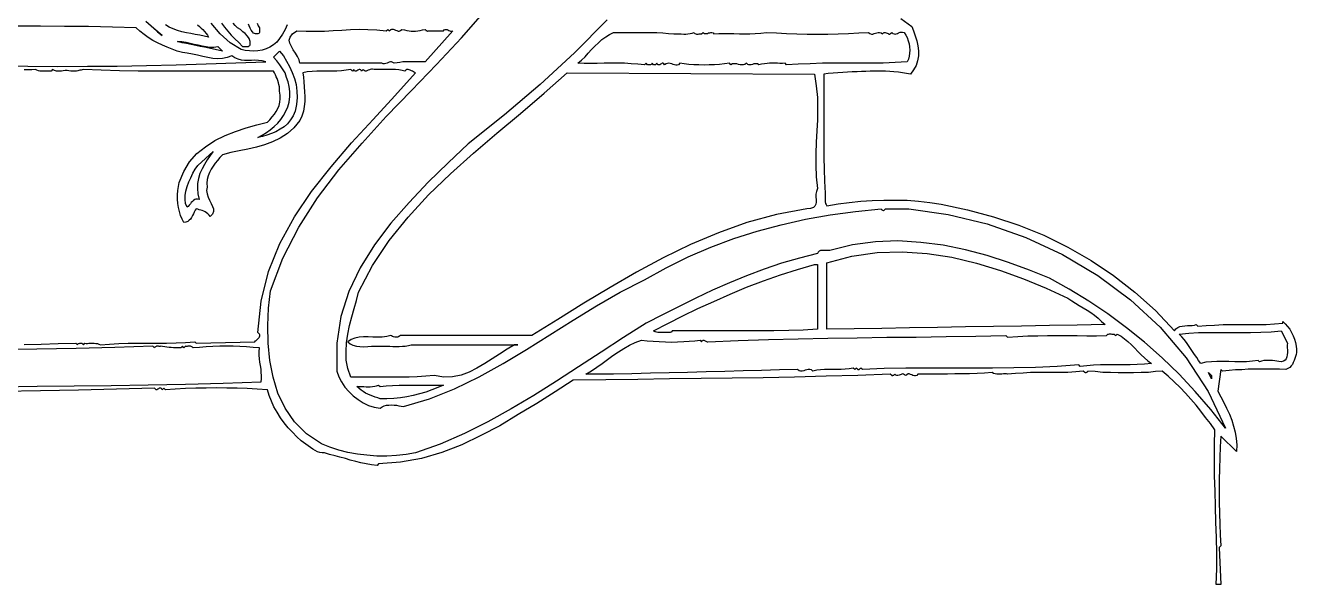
# Model space of a CAD drawing. Extents: x 0.05 to 8.44, y 0.03 to 7.1.
# Drawn here: x 3.03 to 8.44, y 0.03 to 2.41 of the extents above; entities that cross this region are included whole.
import ezdxf

# ---------------------------------------------------------------- set-up
doc = ezdxf.new("R2010")
doc.units = 0
doc.layers.add('1', color=7, linetype='Continuous')

msp = doc.modelspace()

# ---------------------------------------------------------------- linework, layer by layer
for points in [[(6.755, 2.44), (6.802, 2.407), (6.81, 2.388), (6.817, 2.367), (6.823, 2.346), (6.828, 2.324), (6.83, 2.303), (6.83, 2.282), (6.827, 2.261), (6.821, 2.241), (6.81, 2.222), (6.796, 2.203), (6.78, 2.207), (6.762, 2.209), (6.745, 2.212), (6.726, 2.213), (6.708, 2.215), (6.69, 2.216), (6.672, 2.217), (6.655, 2.217), (6.639, 2.217), (6.625, 2.217), (6.607, 2.215), (6.588, 2.215), (6.569, 2.214), (6.548, 2.213), (6.528, 2.212), (6.508, 2.211), (6.487, 2.21), (6.467, 2.208), (6.446, 2.206), (6.427, 2.203), (6.428, 2.151), (6.428, 2.099), (6.427, 2.048), (6.427, 1.998), (6.427, 1.949), (6.427, 1.899), (6.428, 1.849), (6.429, 1.799), (6.431, 1.748), (6.434, 1.697), (6.434, 1.694), (6.434, 1.689), (6.434, 1.684), (6.433, 1.678), (6.433, 1.672), (6.433, 1.666), (6.434, 1.66), (6.435, 1.654), (6.437, 1.649), (6.44, 1.644), (6.488, 1.652), (6.536, 1.658), (6.585, 1.663), (6.634, 1.666), (6.683, 1.668), (6.733, 1.668), (6.782, 1.667), (6.831, 1.664), (6.879, 1.658), (6.927, 1.651), (7.039, 1.627), (7.15, 1.597), (7.258, 1.561), (7.364, 1.518), (7.467, 1.468), (7.566, 1.411), (7.661, 1.347), (7.752, 1.276), (7.839, 1.198), (7.921, 1.111), (7.926, 1.12), (7.934, 1.126), (7.943, 1.13), (7.953, 1.132), (7.964, 1.133), (7.975, 1.134), (7.986, 1.134), (7.996, 1.134), (8.005, 1.135), (8.013, 1.138), (8.019, 1.131), (8.055, 1.134), (8.09, 1.136), (8.127, 1.138), (8.164, 1.138), (8.2, 1.138), (8.237, 1.138), (8.274, 1.138), (8.31, 1.139), (8.346, 1.141), (8.381, 1.144), (8.381, 1.151), (8.392, 1.141), (8.402, 1.13), (8.411, 1.118), (8.419, 1.104), (8.425, 1.09), (8.431, 1.076), (8.435, 1.062), (8.438, 1.047), (8.44, 1.033), (8.44, 1.019), (8.438, 1.011), (8.435, 1.002), (8.433, 0.994), (8.43, 0.986), (8.426, 0.977), (8.422, 0.969), (8.417, 0.962), (8.411, 0.956), (8.403, 0.951), (8.394, 0.947), (8.367, 0.948), (8.34, 0.949), (8.313, 0.949), (8.287, 0.949), (8.261, 0.949), (8.234, 0.948), (8.207, 0.946), (8.18, 0.945), (8.153, 0.943), (8.125, 0.94), (8.118, 0.947), (8.105, 0.855), (8.118, 0.831), (8.13, 0.807), (8.142, 0.782), (8.154, 0.757), (8.164, 0.731), (8.172, 0.706), (8.179, 0.68), (8.183, 0.653), (8.185, 0.626), (8.184, 0.598), (8.118, 0.664), (8.115, 0.618), (8.113, 0.572), (8.112, 0.525), (8.111, 0.478), (8.111, 0.43), (8.111, 0.383), (8.112, 0.336), (8.113, 0.289), (8.115, 0.243), (8.118, 0.197), (8.111, 0.19), (8.118, 0.032), (8.098, 0.032), (8.1, 0.099), (8.1, 0.166), (8.099, 0.232), (8.097, 0.298), (8.095, 0.364), (8.093, 0.43), (8.091, 0.495), (8.09, 0.561), (8.09, 0.626), (8.092, 0.69), (8.073, 0.717), (8.053, 0.743), (8.033, 0.77), (8.012, 0.796), (7.99, 0.821), (7.967, 0.847), (7.944, 0.871), (7.919, 0.895), (7.894, 0.918), (7.868, 0.94), (7.839, 0.938), (7.809, 0.935), (7.778, 0.934), (7.746, 0.933), (7.713, 0.933), (7.68, 0.933), (7.648, 0.934), (7.615, 0.935), (7.583, 0.938), (7.552, 0.94), (7.551, 0.939), (7.549, 0.937), (7.548, 0.936), (7.546, 0.935), (7.545, 0.934), (7.543, 0.933), (7.541, 0.933), (7.539, 0.934), (7.532, 0.94), (7.5, 0.937), (7.467, 0.935), (7.435, 0.934), (7.403, 0.934), (7.371, 0.934), (7.34, 0.934), (7.308, 0.934), (7.276, 0.932), (7.243, 0.93), (7.21, 0.927), (7.205, 0.928), (7.199, 0.928), (7.193, 0.928), (7.186, 0.927), (7.178, 0.927), (7.171, 0.927), (7.164, 0.927), (7.157, 0.928), (7.15, 0.93), (7.144, 0.934), (7.112, 0.932), (7.08, 0.93), (7.048, 0.929), (7.017, 0.928), (6.985, 0.928), (6.954, 0.927), (6.922, 0.927), (6.891, 0.927), (6.86, 0.927), (6.828, 0.927), (6.823, 0.922), (6.818, 0.92), (6.813, 0.92), (6.807, 0.922), (6.802, 0.924), (6.797, 0.926), (6.791, 0.928), (6.787, 0.928), (6.781, 0.925), (6.776, 0.921), (6.771, 0.925), (6.767, 0.927), (6.762, 0.928), (6.757, 0.926), (6.752, 0.925), (6.748, 0.923), (6.743, 0.922), (6.738, 0.922), (6.734, 0.923), (6.73, 0.927), (6.729, 0.926), (6.727, 0.924), (6.726, 0.923), (6.724, 0.922), (6.722, 0.921), (6.721, 0.92), (6.719, 0.92), (6.717, 0.921), (6.71, 0.927), (6.573, 0.922), (6.437, 0.918), (6.303, 0.915), (6.17, 0.912), (6.037, 0.91), (5.905, 0.909), (5.771, 0.907), (5.636, 0.905), (5.5, 0.903), (5.361, 0.901), (5.284, 0.852), (5.206, 0.803), (5.127, 0.755), (5.048, 0.708), (4.968, 0.666), (4.886, 0.627), (4.801, 0.594), (4.715, 0.569), (4.625, 0.553), (4.532, 0.546), (4.526, 0.539), (4.502, 0.542), (4.479, 0.546), (4.457, 0.55), (4.435, 0.556), (4.412, 0.562), (4.391, 0.568), (4.368, 0.574), (4.347, 0.58), (4.324, 0.586), (4.302, 0.592), (4.292, 0.592), (4.282, 0.594), (4.272, 0.597), (4.262, 0.602), (4.252, 0.608), (4.242, 0.615), (4.232, 0.622), (4.222, 0.629), (4.212, 0.637), (4.203, 0.644), (4.184, 0.661), (4.166, 0.68), (4.148, 0.699), (4.131, 0.72), (4.115, 0.742), (4.1, 0.765), (4.087, 0.788), (4.076, 0.812), (4.067, 0.837), (4.059, 0.861), (4.016, 0.864), (3.973, 0.866), (3.93, 0.868), (3.886, 0.868), (3.842, 0.869), (3.798, 0.868), (3.754, 0.868), (3.71, 0.866), (3.667, 0.864), (3.625, 0.861), (3.618, 0.868), (3.611, 0.861), (3.608, 0.866), (3.605, 0.868), (3.601, 0.868), (3.598, 0.867), (3.595, 0.865), (3.592, 0.863), (3.588, 0.861), (3.585, 0.861), (3.582, 0.863), (3.578, 0.868), (3.417, 0.863), (3.255, 0.859), (3.093, 0.856), (2.93, 0.853)], [(2.911, 2.239), (3.039, 2.237), (3.166, 2.236), (3.293, 2.237), (3.419, 2.238), (3.545, 2.241), (3.671, 2.244), (3.798, 2.248), (3.924, 2.252), (4.052, 2.256), (4.037, 2.26), (4.021, 2.262), (4.006, 2.263), (3.991, 2.262), (3.977, 2.262), (3.962, 2.262), (3.949, 2.263), (3.935, 2.267), (3.921, 2.273), (3.907, 2.282), (3.888, 2.274), (3.868, 2.27), (3.848, 2.269), (3.827, 2.27), (3.805, 2.274), (3.784, 2.279), (3.761, 2.284), (3.74, 2.289), (3.718, 2.293), (3.697, 2.296), (3.675, 2.302), (3.654, 2.31), (3.633, 2.318), (3.612, 2.327), (3.591, 2.337), (3.571, 2.347), (3.552, 2.359), (3.534, 2.372), (3.516, 2.386), (3.5, 2.401), (3.399, 2.403), (3.298, 2.406), (3.196, 2.407), (3.093, 2.408), (2.99, 2.408)], [(4.026, 2.401), (4.025, 2.398), (4.025, 2.395), (4.026, 2.392), (4.026, 2.389), (4.026, 2.386), (4.026, 2.383), (4.025, 2.381), (4.024, 2.378), (4.022, 2.376), (4.019, 2.375), (4.009, 2.375), (4, 2.378), (3.995, 2.384), (3.99, 2.391), (3.986, 2.4), (3.982, 2.409), (3.978, 2.417)], [(4.015, 2.42), (4.02, 2.41), (4.026, 2.401)], [(3.024, 1.053), (3.096, 1.055), (3.169, 1.057), (3.243, 1.059), (3.25, 1.052), (3.251, 1.054), (3.252, 1.056), (3.254, 1.057), (3.256, 1.058), (3.258, 1.058), (3.261, 1.059), (3.263, 1.059), (3.266, 1.059), (3.269, 1.059), (3.276, 1.052), (3.282, 1.059), (3.287, 1.058), (3.293, 1.058), (3.299, 1.059), (3.306, 1.059), (3.314, 1.059), (3.321, 1.059), (3.329, 1.058), (3.336, 1.057), (3.342, 1.055), (3.348, 1.052), (3.387, 1.055), (3.427, 1.057), (3.467, 1.059), (3.508, 1.059), (3.549, 1.059), (3.59, 1.059), (3.63, 1.059), (3.671, 1.06), (3.71, 1.062), (3.75, 1.065), (3.756, 1.059), (4.006, 1.065), (4.009, 1.069), (4.011, 1.071), (4.015, 1.074), (4.018, 1.077), (4.021, 1.08), (4.024, 1.083), (4.026, 1.086), (4.027, 1.09), (4.027, 1.094), (4.026, 1.098), (4.019, 1.105), (4.032, 1.238), (4.064, 1.364), (4.112, 1.483), (4.174, 1.596), (4.247, 1.704), (4.33, 1.809), (4.417, 1.911), (4.509, 2.011), (4.601, 2.111), (4.69, 2.21), (4.686, 2.211), (4.681, 2.213), (4.676, 2.216), (4.672, 2.218), (4.667, 2.221), (4.663, 2.222), (4.658, 2.223), (4.653, 2.223), (4.649, 2.221), (4.644, 2.217), (4.632, 2.219), (4.619, 2.222), (4.605, 2.223), (4.591, 2.224), (4.577, 2.224), (4.563, 2.224), (4.549, 2.223), (4.536, 2.223), (4.524, 2.223), (4.513, 2.223), (4.507, 2.225), (4.502, 2.225), (4.497, 2.224), (4.493, 2.222), (4.488, 2.22), (4.483, 2.218), (4.479, 2.217), (4.475, 2.217), (4.471, 2.219), (4.467, 2.223), (4.46, 2.217), (4.457, 2.222), (4.453, 2.224), (4.45, 2.224), (4.447, 2.222), (4.444, 2.22), (4.44, 2.218), (4.437, 2.216), (4.434, 2.216), (4.43, 2.218), (4.427, 2.223), (4.421, 2.217), (4.414, 2.223), (4.395, 2.22), (4.375, 2.218), (4.354, 2.217), (4.333, 2.217), (4.312, 2.217), (4.291, 2.217), (4.27, 2.217), (4.25, 2.215), (4.229, 2.213), (4.21, 2.21), (4.212, 2.191), (4.214, 2.171), (4.216, 2.15), (4.217, 2.129), (4.218, 2.108), (4.218, 2.087), (4.216, 2.066), (4.212, 2.046), (4.206, 2.025), (4.197, 2.006), (4.172, 1.976), (4.144, 1.951), (4.114, 1.931), (4.081, 1.916), (4.047, 1.903), (4.012, 1.893), (3.976, 1.885), (3.939, 1.877), (3.903, 1.87), (3.868, 1.861), (3.857, 1.849), (3.847, 1.837), (3.837, 1.825), (3.828, 1.812), (3.819, 1.799), (3.812, 1.785), (3.807, 1.771), (3.803, 1.756), (3.801, 1.74), (3.802, 1.723), (3.8, 1.708), (3.802, 1.694), (3.807, 1.68), (3.813, 1.667), (3.82, 1.654), (3.826, 1.641), (3.829, 1.63), (3.83, 1.619), (3.826, 1.608), (3.815, 1.598), (3.811, 1.604), (3.805, 1.61), (3.8, 1.614), (3.794, 1.618), (3.788, 1.621), (3.782, 1.623), (3.775, 1.625), (3.769, 1.627), (3.763, 1.629), (3.756, 1.631), (3.752, 1.625), (3.748, 1.617), (3.744, 1.61), (3.74, 1.602), (3.736, 1.594), (3.732, 1.587), (3.726, 1.582), (3.72, 1.577), (3.712, 1.574), (3.703, 1.572), (3.696, 1.587), (3.689, 1.603), (3.685, 1.619), (3.681, 1.636), (3.678, 1.654), (3.677, 1.672), (3.677, 1.69), (3.678, 1.708), (3.68, 1.726), (3.684, 1.743), (3.703, 1.79), (3.728, 1.831), (3.759, 1.866), (3.796, 1.895), (3.835, 1.921), (3.879, 1.942), (3.923, 1.96), (3.969, 1.975), (4.014, 1.988), (4.059, 2), (4.069, 2.01), (4.08, 2.022), (4.089, 2.033), (4.097, 2.045), (4.104, 2.058), (4.109, 2.071), (4.112, 2.085), (4.114, 2.099), (4.114, 2.115), (4.111, 2.131), (4.111, 2.141), (4.11, 2.15), (4.108, 2.159), (4.106, 2.167), (4.103, 2.176), (4.1, 2.185), (4.097, 2.193), (4.093, 2.201), (4.089, 2.209), (4.085, 2.217), (4.004, 2.217), (3.921, 2.217), (3.838, 2.217), (3.755, 2.216), (3.673, 2.216), (3.591, 2.216), (3.509, 2.217), (3.43, 2.218), (3.352, 2.22), (3.276, 2.223), (3.271, 2.222), (3.266, 2.221), (3.261, 2.22), (3.256, 2.219), (3.252, 2.218), (3.247, 2.217), (3.242, 2.217), (3.236, 2.217), (3.23, 2.217), (3.223, 2.217), (3.214, 2.218), (3.206, 2.219), (3.198, 2.219), (3.19, 2.218), (3.182, 2.217), (3.175, 2.217), (3.168, 2.217), (3.161, 2.217), (3.153, 2.219), (3.144, 2.223), (3.138, 2.217), (3.133, 2.217), (3.127, 2.217), (3.121, 2.217), (3.114, 2.216), (3.106, 2.216), (3.099, 2.216), (3.091, 2.217), (3.084, 2.218), (3.078, 2.22), (3.072, 2.223), (3.056, 2.222), (3.039, 2.222), (3.023, 2.222)], [(2.922, 0.874), (3.079, 0.876), (3.237, 0.878), (3.394, 0.879), (3.552, 0.882), (3.711, 0.885), (3.871, 0.889), (4.032, 0.894), (4.034, 0.908), (4.034, 0.921), (4.033, 0.935), (4.032, 0.949), (4.029, 0.964), (4.027, 0.978), (4.025, 0.993), (4.024, 1.008), (4.024, 1.023), (4.026, 1.039), (3.998, 1.041), (3.97, 1.044), (3.942, 1.045), (3.913, 1.046), (3.884, 1.046), (3.856, 1.046), (3.827, 1.045), (3.798, 1.044), (3.77, 1.041), (3.743, 1.039), (3.74, 1.042), (3.738, 1.044), (3.735, 1.045), (3.731, 1.046), (3.728, 1.046), (3.724, 1.046), (3.721, 1.046), (3.717, 1.045), (3.713, 1.045), (3.71, 1.046), (3.703, 1.039), (3.697, 1.046), (3.69, 1.039), (3.683, 1.039), (3.675, 1.039), (3.667, 1.039), (3.659, 1.039), (3.65, 1.04), (3.641, 1.041), (3.631, 1.042), (3.622, 1.043), (3.613, 1.045), (3.605, 1.046), (3.602, 1.045), (3.599, 1.045), (3.596, 1.046), (3.593, 1.046), (3.59, 1.046), (3.587, 1.046), (3.585, 1.045), (3.582, 1.044), (3.58, 1.042), (3.578, 1.039), (3.572, 1.046), (3.41, 1.04), (3.245, 1.036), (3.078, 1.033), (2.909, 1.031)]]:
    msp.add_lwpolyline(points)
at = {"layer": '1'}
for points in [[(5.506, 2.435), (5.366, 2.295), (5.22, 2.16), (5.069, 2.031), (4.914, 1.907), (4.829, 1.827), (4.744, 1.744), (4.662, 1.658), (4.585, 1.569), (4.515, 1.477), (4.454, 1.38), (4.406, 1.279), (4.372, 1.172), (4.354, 1.059), (4.355, 0.94), (4.363, 0.916), (4.375, 0.894), (4.389, 0.872), (4.405, 0.853), (4.424, 0.835), (4.445, 0.819), (4.467, 0.805), (4.49, 0.794), (4.514, 0.787), (4.539, 0.782), (4.547, 0.788), (4.556, 0.792), (4.566, 0.795), (4.576, 0.796), (4.587, 0.797), (4.598, 0.796), (4.608, 0.795), (4.619, 0.793), (4.629, 0.791), (4.638, 0.789), (4.749, 0.822), (4.856, 0.865), (4.96, 0.916), (5.062, 0.972), (5.162, 1.032), (5.261, 1.094), (5.36, 1.157), (5.46, 1.218), (5.561, 1.276), (5.664, 1.328), (5.756, 1.38), (5.85, 1.426), (5.946, 1.467), (6.044, 1.504), (6.144, 1.535), (6.246, 1.563), (6.35, 1.586), (6.455, 1.605), (6.562, 1.62), (6.671, 1.631), (6.672, 1.63), (6.673, 1.628), (6.675, 1.627), (6.676, 1.626), (6.678, 1.625), (6.68, 1.624), (6.682, 1.624), (6.684, 1.625), (6.69, 1.631), (6.698, 1.631), (6.707, 1.631), (6.716, 1.631), (6.726, 1.631), (6.737, 1.631), (6.747, 1.631), (6.758, 1.631), (6.768, 1.631), (6.779, 1.631), (6.789, 1.631), (6.957, 1.607), (7.123, 1.567), (7.287, 1.509), (7.444, 1.436), (7.594, 1.347), (7.733, 1.244), (7.859, 1.127), (7.97, 0.996), (8.064, 0.853), (8.138, 0.697), (8.075, 0.777), (8.009, 0.854), (7.94, 0.927), (7.868, 0.997), (7.793, 1.063), (7.716, 1.125), (7.636, 1.184), (7.555, 1.238), (7.472, 1.289), (7.388, 1.335), (7.303, 1.37), (7.214, 1.402), (7.123, 1.432), (7.03, 1.456), (6.936, 1.476), (6.84, 1.488), (6.743, 1.494), (6.647, 1.49), (6.55, 1.477), (6.453, 1.453), (6.448, 1.453), (6.442, 1.453), (6.436, 1.453), (6.43, 1.454), (6.424, 1.454), (6.418, 1.454), (6.413, 1.453), (6.408, 1.451), (6.404, 1.446), (6.401, 1.44), (6.324, 1.421), (6.247, 1.399), (6.173, 1.374), (6.099, 1.346), (6.026, 1.316), (5.954, 1.284), (5.883, 1.25), (5.812, 1.215), (5.741, 1.18), (5.671, 1.144), (5.575, 1.083), (5.48, 1.021), (5.384, 0.959), (5.289, 0.898), (5.193, 0.837), (5.096, 0.78), (4.997, 0.725), (4.898, 0.675), (4.795, 0.63), (4.69, 0.592), (4.65, 0.585), (4.608, 0.581), (4.567, 0.578), (4.525, 0.579), (4.483, 0.582), (4.443, 0.587), (4.402, 0.594), (4.363, 0.604), (4.325, 0.616), (4.289, 0.631), (4.226, 0.674), (4.175, 0.725), (4.135, 0.782), (4.104, 0.846), (4.083, 0.914), (4.069, 0.985), (4.062, 1.059), (4.061, 1.134), (4.064, 1.208), (4.072, 1.282), (4.125, 1.421), (4.193, 1.553), (4.273, 1.677), (4.363, 1.796), (4.462, 1.91), (4.565, 2.023), (4.672, 2.134), (4.779, 2.245), (4.885, 2.358), (4.986, 2.473)], [(3.552, 2.421), (3.571, 2.402), (3.591, 2.384), (3.611, 2.368), (3.576, 2.398), (3.541, 2.428)], [(3.809, 2.361), (3.79, 2.366), (3.771, 2.37), (3.752, 2.373), (3.733, 2.377), (3.714, 2.38), (3.695, 2.384), (3.676, 2.389), (3.658, 2.396), (3.641, 2.404), (3.625, 2.414)], [(3.762, 2.414), (3.77, 2.407), (3.777, 2.4), (3.784, 2.393), (3.791, 2.385), (3.798, 2.377), (3.804, 2.37), (3.809, 2.361)], [(4.143, 2.414), (4.134, 2.393), (4.123, 2.374), (4.111, 2.355), (4.099, 2.34), (4.085, 2.328), (4.07, 2.318), (4.054, 2.311), (4.037, 2.306), (4.019, 2.303), (4.001, 2.302), (3.983, 2.303), (3.965, 2.305), (3.947, 2.309), (3.9, 2.337), (3.858, 2.375), (3.819, 2.42)], [(3.863, 2.421), (3.876, 2.403), (3.89, 2.386), (3.905, 2.37), (3.921, 2.354), (3.937, 2.338), (3.953, 2.322), (3.957, 2.322), (3.96, 2.322), (3.964, 2.322), (3.968, 2.321), (3.972, 2.321), (3.975, 2.321), (3.978, 2.322), (3.981, 2.324), (3.984, 2.326), (3.986, 2.328), (3.986, 2.343), (3.981, 2.356), (3.974, 2.366), (3.965, 2.376), (3.955, 2.384), (3.944, 2.393), (3.932, 2.401), (3.922, 2.411), (3.914, 2.421)], [(4.572, 2.394), (4.578, 2.388), (4.584, 2.393), (4.589, 2.395), (4.594, 2.395), (4.599, 2.393), (4.605, 2.391), (4.61, 2.389), (4.615, 2.387), (4.62, 2.387), (4.626, 2.389), (4.631, 2.394), (4.642, 2.392), (4.652, 2.389), (4.662, 2.388), (4.671, 2.387), (4.68, 2.387), (4.69, 2.387), (4.699, 2.388), (4.709, 2.389), (4.719, 2.392), (4.73, 2.394), (4.731, 2.393), (4.733, 2.391), (4.734, 2.39), (4.736, 2.389), (4.737, 2.388), (4.739, 2.387), (4.741, 2.387), (4.743, 2.388), (4.748, 2.388), (4.754, 2.388), (4.761, 2.388), (4.768, 2.388), (4.776, 2.388), (4.784, 2.388), (4.791, 2.388), (4.798, 2.388), (4.804, 2.388), (4.809, 2.388), (4.812, 2.392), (4.816, 2.394), (4.82, 2.394), (4.824, 2.393), (4.827, 2.392), (4.831, 2.39), (4.835, 2.388), (4.839, 2.387), (4.844, 2.387), (4.848, 2.388), (4.73, 2.256), (4.717, 2.256), (4.703, 2.256), (4.689, 2.256), (4.676, 2.256), (4.662, 2.256), (4.649, 2.256), (4.636, 2.256), (4.623, 2.254), (4.611, 2.252), (4.598, 2.25), (4.593, 2.254), (4.588, 2.256), (4.583, 2.256), (4.578, 2.255), (4.574, 2.253), (4.569, 2.251), (4.563, 2.249), (4.558, 2.247), (4.552, 2.247), (4.546, 2.25), (4.511, 2.25), (4.476, 2.25), (4.442, 2.25), (4.408, 2.25), (4.375, 2.25), (4.34, 2.25), (4.305, 2.25), (4.27, 2.25), (4.234, 2.25), (4.197, 2.25), (4.194, 2.264), (4.187, 2.279), (4.178, 2.293), (4.169, 2.307), (4.161, 2.321), (4.155, 2.335), (4.152, 2.348), (4.156, 2.361), (4.166, 2.375), (4.184, 2.388), (4.224, 2.386), (4.264, 2.386), (4.302, 2.387), (4.339, 2.389), (4.376, 2.391), (4.413, 2.393), (4.45, 2.395), (4.487, 2.394), (4.525, 2.392), (4.565, 2.388), (4.572, 2.394)], [(5.789, 2.375), (5.796, 2.375), (5.803, 2.375), (5.812, 2.375), (5.821, 2.375), (5.831, 2.374), (5.84, 2.374), (5.849, 2.375), (5.858, 2.376), (5.867, 2.378), (5.875, 2.381), (5.877, 2.378), (5.879, 2.376), (5.883, 2.375), (5.886, 2.374), (5.889, 2.374), (5.893, 2.374), (5.897, 2.375), (5.9, 2.375), (5.904, 2.375), (5.907, 2.375), (5.914, 2.381), (5.918, 2.377), (5.923, 2.376), (5.927, 2.376), (5.932, 2.377), (5.937, 2.379), (5.942, 2.38), (5.946, 2.381), (5.951, 2.381), (5.956, 2.379), (5.96, 2.375), (5.981, 2.376), (6.002, 2.377), (6.023, 2.376), (6.045, 2.376), (6.068, 2.375), (6.09, 2.375), (6.113, 2.375), (6.136, 2.376), (6.16, 2.378), (6.184, 2.381), (6.226, 2.379), (6.269, 2.376), (6.313, 2.375), (6.357, 2.374), (6.401, 2.374), (6.445, 2.374), (6.489, 2.375), (6.532, 2.376), (6.576, 2.379), (6.618, 2.381), (6.624, 2.376), (6.63, 2.374), (6.636, 2.374), (6.642, 2.376), (6.648, 2.378), (6.653, 2.38), (6.659, 2.381), (6.665, 2.381), (6.671, 2.379), (6.677, 2.375), (6.681, 2.379), (6.685, 2.381), (6.689, 2.381), (6.693, 2.38), (6.697, 2.378), (6.701, 2.376), (6.705, 2.374), (6.709, 2.374), (6.712, 2.376), (6.717, 2.381), (6.722, 2.377), (6.727, 2.375), (6.732, 2.374), (6.736, 2.375), (6.741, 2.377), (6.746, 2.38), (6.752, 2.382), (6.757, 2.383), (6.763, 2.383), (6.769, 2.381), (6.776, 2.37), (6.782, 2.359), (6.787, 2.346), (6.791, 2.333), (6.793, 2.32), (6.794, 2.306), (6.793, 2.293), (6.791, 2.28), (6.788, 2.267), (6.782, 2.256), (6.731, 2.253), (6.68, 2.251), (6.628, 2.25), (6.577, 2.25), (6.525, 2.25), (6.473, 2.25), (6.422, 2.25), (6.37, 2.248), (6.319, 2.246), (6.269, 2.243), (6.263, 2.25), (6.252, 2.249), (6.24, 2.249), (6.23, 2.25), (6.219, 2.25), (6.208, 2.25), (6.197, 2.25), (6.186, 2.249), (6.175, 2.248), (6.163, 2.246), (6.151, 2.243), (6.145, 2.247), (6.14, 2.248), (6.134, 2.248), (6.129, 2.247), (6.124, 2.245), (6.119, 2.244), (6.114, 2.243), (6.109, 2.243), (6.104, 2.245), (6.098, 2.25), (6.092, 2.245), (6.085, 2.243), (6.078, 2.243), (6.072, 2.244), (6.065, 2.245), (6.058, 2.247), (6.052, 2.248), (6.045, 2.248), (6.039, 2.247), (6.032, 2.243), (6.026, 2.25), (6.005, 2.247), (5.984, 2.245), (5.962, 2.243), (5.94, 2.243), (5.918, 2.242), (5.895, 2.243), (5.874, 2.243), (5.853, 2.245), (5.833, 2.247), (5.815, 2.25), (5.809, 2.243), (5.803, 2.242), (5.798, 2.242), (5.792, 2.244), (5.787, 2.245), (5.78, 2.247), (5.774, 2.249), (5.768, 2.25), (5.762, 2.249), (5.756, 2.247), (5.75, 2.243), (5.746, 2.248), (5.743, 2.25), (5.74, 2.25), (5.736, 2.248), (5.733, 2.246), (5.73, 2.244), (5.726, 2.243), (5.723, 2.243), (5.72, 2.245), (5.717, 2.25), (5.715, 2.248), (5.714, 2.247), (5.712, 2.245), (5.711, 2.244), (5.709, 2.243), (5.708, 2.243), (5.706, 2.243), (5.703, 2.243), (5.697, 2.25), (5.696, 2.247), (5.694, 2.246), (5.692, 2.245), (5.69, 2.244), (5.688, 2.243), (5.685, 2.243), (5.683, 2.243), (5.68, 2.243), (5.677, 2.243), (5.671, 2.25), (5.664, 2.243), (5.636, 2.246), (5.608, 2.248), (5.579, 2.25), (5.55, 2.25), (5.521, 2.25), (5.492, 2.25), (5.463, 2.249), (5.435, 2.249), (5.408, 2.249), (5.381, 2.25), (5.396, 2.263), (5.411, 2.278), (5.425, 2.293), (5.439, 2.308), (5.453, 2.323), (5.468, 2.337), (5.483, 2.351), (5.499, 2.363), (5.515, 2.373), (5.532, 2.381), (5.558, 2.381), (5.585, 2.381), (5.612, 2.381), (5.638, 2.381), (5.665, 2.381), (5.692, 2.381), (5.717, 2.381), (5.743, 2.379), (5.766, 2.377), (5.789, 2.375)], [(3.848, 2.322), (3.868, 2.302), (3.849, 2.306), (3.83, 2.31), (3.811, 2.314), (3.791, 2.318), (3.773, 2.322), (3.754, 2.326), (3.734, 2.33), (3.715, 2.334), (3.696, 2.337), (3.677, 2.342), (3.695, 2.342), (3.713, 2.34), (3.73, 2.336), (3.747, 2.332), (3.764, 2.328), (3.781, 2.324), (3.798, 2.321), (3.814, 2.319), (3.831, 2.319), (3.848, 2.322)], [(4.177, 2.046), (4.169, 2.026), (4.158, 2.009), (4.145, 1.993), (4.13, 1.98), (4.113, 1.969), (4.095, 1.959), (4.077, 1.951), (4.057, 1.944), (4.038, 1.938), (4.019, 1.934), (4.037, 1.944), (4.055, 1.955), (4.071, 1.967), (4.088, 1.981), (4.103, 1.995), (4.116, 2.011), (4.128, 2.028), (4.138, 2.046), (4.146, 2.065), (4.151, 2.085), (4.154, 2.108), (4.154, 2.13), (4.152, 2.151), (4.148, 2.171), (4.141, 2.19), (4.134, 2.209), (4.124, 2.226), (4.112, 2.243), (4.099, 2.26), (4.085, 2.276), (4.111, 2.302), (4.127, 2.281), (4.141, 2.259), (4.153, 2.236), (4.165, 2.211), (4.174, 2.185), (4.181, 2.159), (4.185, 2.131), (4.186, 2.104), (4.183, 2.075), (4.177, 2.046)], [(6.388, 2.203), (6.395, 2.154), (6.4, 2.105), (6.401, 2.057), (6.4, 2.009), (6.398, 1.962), (6.395, 1.914), (6.394, 1.865), (6.393, 1.817), (6.395, 1.767), (6.401, 1.717), (6.396, 1.705), (6.394, 1.693), (6.394, 1.681), (6.395, 1.67), (6.395, 1.659), (6.393, 1.65), (6.39, 1.642), (6.383, 1.636), (6.371, 1.632), (6.355, 1.631), (6.226, 1.606), (6.1, 1.572), (5.979, 1.529), (5.86, 1.479), (5.744, 1.422), (5.63, 1.361), (5.518, 1.296), (5.406, 1.229), (5.295, 1.16), (5.184, 1.092), (5.129, 1.092), (5.074, 1.092), (5.018, 1.092), (4.961, 1.092), (4.904, 1.092), (4.847, 1.092), (4.79, 1.092), (4.734, 1.092), (4.679, 1.092), (4.625, 1.092), (4.621, 1.089), (4.618, 1.087), (4.614, 1.085), (4.609, 1.085), (4.605, 1.085), (4.601, 1.085), (4.596, 1.086), (4.592, 1.087), (4.588, 1.09), (4.585, 1.092), (4.567, 1.087), (4.548, 1.085), (4.528, 1.085), (4.508, 1.085), (4.488, 1.086), (4.468, 1.086), (4.449, 1.084), (4.431, 1.081), (4.415, 1.075), (4.401, 1.065), (4.411, 1.056), (4.423, 1.05), (4.438, 1.046), (4.453, 1.045), (4.469, 1.044), (4.486, 1.045), (4.502, 1.046), (4.518, 1.047), (4.533, 1.047), (4.546, 1.046), (4.556, 1.046), (4.568, 1.046), (4.58, 1.046), (4.593, 1.045), (4.606, 1.045), (4.62, 1.045), (4.634, 1.046), (4.646, 1.047), (4.659, 1.049), (4.671, 1.052), (4.715, 1.052), (4.761, 1.052), (4.808, 1.052), (4.856, 1.052), (4.904, 1.052), (4.951, 1.052), (4.997, 1.052), (5.042, 1.052), (5.085, 1.052), (5.125, 1.052), (5.111, 1.052), (5.079, 1.034), (5.047, 1.013), (5.016, 0.993), (4.984, 0.972), (4.951, 0.953), (4.918, 0.936), (4.884, 0.923), (4.847, 0.916), (4.81, 0.915), (4.769, 0.921), (4.733, 0.918), (4.697, 0.916), (4.662, 0.914), (4.628, 0.914), (4.593, 0.914), (4.558, 0.914), (4.523, 0.914), (4.488, 0.914), (4.451, 0.914), (4.414, 0.914), (4.402, 0.951), (4.395, 0.987), (4.394, 1.024), (4.396, 1.061), (4.402, 1.098), (4.409, 1.134), (4.418, 1.171), (4.428, 1.206), (4.438, 1.241), (4.447, 1.276), (4.507, 1.39), (4.578, 1.496), (4.658, 1.595), (4.745, 1.69), (4.839, 1.78), (4.936, 1.867), (5.036, 1.952), (5.137, 2.037), (5.237, 2.123), (5.335, 2.21), (6.388, 2.203)], [(3.769, 1.671), (3.762, 1.672), (3.755, 1.672), (3.75, 1.67), (3.745, 1.666), (3.74, 1.662), (3.735, 1.657), (3.731, 1.652), (3.726, 1.646), (3.722, 1.641), (3.717, 1.638), (3.711, 1.653), (3.709, 1.67), (3.709, 1.687), (3.712, 1.706), (3.717, 1.725), (3.724, 1.745), (3.733, 1.763), (3.742, 1.782), (3.752, 1.799), (3.763, 1.815), (3.828, 1.875), (3.815, 1.857), (3.803, 1.839), (3.791, 1.82), (3.781, 1.801), (3.772, 1.781), (3.766, 1.76), (3.762, 1.739), (3.761, 1.717), (3.763, 1.694), (3.769, 1.671)], [(7.467, 1.25), (7.483, 1.239), (7.499, 1.229), (7.515, 1.219), (7.532, 1.209), (7.548, 1.199), (7.564, 1.189), (7.58, 1.178), (7.595, 1.166), (7.61, 1.152), (7.625, 1.138), (7.506, 1.136), (7.388, 1.134), (7.269, 1.132), (7.15, 1.13), (7.031, 1.128), (6.912, 1.126), (6.793, 1.124), (6.674, 1.122), (6.557, 1.12), (6.44, 1.118), (6.44, 1.401), (6.547, 1.429), (6.654, 1.445), (6.761, 1.448), (6.868, 1.441), (6.973, 1.425), (7.077, 1.4), (7.179, 1.369), (7.278, 1.333), (7.374, 1.293), (7.467, 1.25)], [(6.401, 1.118), (6.34, 1.115), (6.278, 1.113), (6.215, 1.112), (6.153, 1.111), (6.09, 1.111), (6.027, 1.111), (5.965, 1.111), (5.903, 1.112), (5.842, 1.112), (5.782, 1.111), (5.781, 1.109), (5.78, 1.108), (5.778, 1.106), (5.776, 1.106), (5.774, 1.105), (5.771, 1.105), (5.768, 1.105), (5.766, 1.105), (5.763, 1.105), (5.759, 1.105), (5.754, 1.105), (5.748, 1.105), (5.741, 1.104), (5.735, 1.104), (5.728, 1.104), (5.721, 1.105), (5.715, 1.106), (5.709, 1.108), (5.703, 1.111), (5.764, 1.143), (5.827, 1.175), (5.892, 1.206), (5.96, 1.237), (6.029, 1.268), (6.099, 1.297), (6.171, 1.324), (6.243, 1.35), (6.315, 1.373), (6.388, 1.394), (6.401, 1.394), (6.401, 1.118)], [(7.631, 1.092), (7.634, 1.094), (7.636, 1.097), (7.639, 1.098), (7.643, 1.099), (7.646, 1.099), (7.65, 1.099), (7.653, 1.098), (7.657, 1.098), (7.661, 1.098), (7.664, 1.098), (7.671, 1.092), (7.677, 1.098), (7.693, 1.089), (7.708, 1.078), (7.722, 1.066), (7.737, 1.052), (7.751, 1.038), (7.764, 1.024), (7.778, 1.01), (7.792, 0.997), (7.807, 0.984), (7.822, 0.973), (7.792, 0.97), (7.762, 0.968), (7.731, 0.967), (7.699, 0.967), (7.668, 0.967), (7.636, 0.967), (7.606, 0.967), (7.576, 0.965), (7.547, 0.963), (7.519, 0.96), (7.513, 0.967), (7.421, 0.96), (7.329, 0.956), (7.237, 0.954), (7.145, 0.953), (7.054, 0.953), (6.962, 0.953), (6.87, 0.953), (6.777, 0.953), (6.685, 0.951), (6.592, 0.947), (6.585, 0.953), (6.584, 0.952), (6.582, 0.951), (6.581, 0.949), (6.579, 0.948), (6.578, 0.947), (6.576, 0.946), (6.574, 0.946), (6.572, 0.947), (6.565, 0.953), (6.559, 0.947), (6.552, 0.953), (6.536, 0.95), (6.519, 0.948), (6.502, 0.947), (6.484, 0.947), (6.467, 0.947), (6.449, 0.947), (6.431, 0.947), (6.414, 0.946), (6.398, 0.944), (6.381, 0.94), (6.375, 0.945), (6.368, 0.947), (6.361, 0.947), (6.355, 0.946), (6.348, 0.944), (6.342, 0.942), (6.335, 0.94), (6.328, 0.94), (6.322, 0.942), (6.315, 0.947), (6.239, 0.945), (6.162, 0.943), (6.084, 0.941), (6.006, 0.939), (5.927, 0.937), (5.848, 0.935), (5.769, 0.933), (5.69, 0.931), (5.611, 0.929), (5.532, 0.927), (5.523, 0.927), (5.512, 0.927), (5.5, 0.927), (5.488, 0.927), (5.476, 0.927), (5.464, 0.927), (5.451, 0.927), (5.439, 0.927), (5.426, 0.927), (5.414, 0.927), (5.438, 0.941), (5.461, 0.957), (5.484, 0.973), (5.507, 0.99), (5.53, 1.006), (5.553, 1.022), (5.576, 1.037), (5.6, 1.051), (5.625, 1.062), (5.651, 1.072), (5.675, 1.069), (5.701, 1.067), (5.726, 1.066), (5.753, 1.065), (5.779, 1.064), (5.805, 1.065), (5.831, 1.066), (5.855, 1.067), (5.879, 1.069), (5.901, 1.072), (5.907, 1.065), (5.909, 1.069), (5.912, 1.071), (5.914, 1.072), (5.917, 1.072), (5.92, 1.071), (5.922, 1.069), (5.925, 1.068), (5.928, 1.066), (5.931, 1.065), (5.934, 1.065), (6.063, 1.07), (6.192, 1.074), (6.319, 1.078), (6.444, 1.08), (6.57, 1.082), (6.696, 1.084), (6.821, 1.085), (6.948, 1.087), (7.075, 1.089), (7.203, 1.092), (7.21, 1.085), (7.253, 1.088), (7.296, 1.09), (7.338, 1.091), (7.38, 1.092), (7.422, 1.092), (7.464, 1.092), (7.506, 1.092), (7.547, 1.091), (7.589, 1.091), (7.631, 1.092)], [(8.401, 1.059), (8.4, 1.05), (8.4, 1.04), (8.401, 1.03), (8.401, 1.02), (8.4, 1.01), (8.398, 1.001), (8.395, 0.993), (8.391, 0.987), (8.384, 0.982), (8.375, 0.98), (8.365, 0.981), (8.356, 0.982), (8.347, 0.984), (8.337, 0.985), (8.328, 0.986), (8.319, 0.986), (8.309, 0.986), (8.3, 0.985), (8.291, 0.983), (8.282, 0.98), (8.276, 0.986), (8.252, 0.982), (8.227, 0.98), (8.202, 0.98), (8.177, 0.98), (8.152, 0.981), (8.126, 0.981), (8.101, 0.981), (8.078, 0.98), (8.054, 0.978), (8.032, 0.973), (8.023, 0.986), (8.015, 0.998), (8.006, 1.011), (7.997, 1.024), (7.989, 1.037), (7.98, 1.049), (7.971, 1.062), (7.961, 1.074), (7.951, 1.086), (7.94, 1.098), (7.981, 1.101), (8.023, 1.104), (8.066, 1.105), (8.11, 1.105), (8.155, 1.105), (8.199, 1.105), (8.244, 1.105), (8.288, 1.106), (8.332, 1.108), (8.375, 1.111), (8.401, 1.059)], [(8.078, 0.907), (8.065, 0.934), (8.078, 0.921), (8.078, 0.907)], [(4.809, 0.881), (4.784, 0.87), (4.759, 0.861), (4.733, 0.851), (4.706, 0.844), (4.68, 0.837), (4.653, 0.831), (4.625, 0.827), (4.597, 0.824), (4.568, 0.822), (4.539, 0.822), (4.529, 0.826), (4.518, 0.83), (4.508, 0.834), (4.497, 0.838), (4.487, 0.842), (4.477, 0.847), (4.467, 0.853), (4.458, 0.859), (4.449, 0.866), (4.44, 0.875), (4.45, 0.875), (4.459, 0.875), (4.469, 0.875), (4.479, 0.874), (4.488, 0.874), (4.497, 0.874), (4.506, 0.875), (4.516, 0.876), (4.524, 0.878), (4.532, 0.881), (4.539, 0.875), (4.565, 0.877), (4.592, 0.879), (4.62, 0.881), (4.648, 0.881), (4.675, 0.881), (4.703, 0.881), (4.731, 0.881), (4.757, 0.881), (4.784, 0.881), (4.809, 0.881)]]:
    msp.add_lwpolyline(points, dxfattribs=at)

doc.saveas('drawing.dxf')
